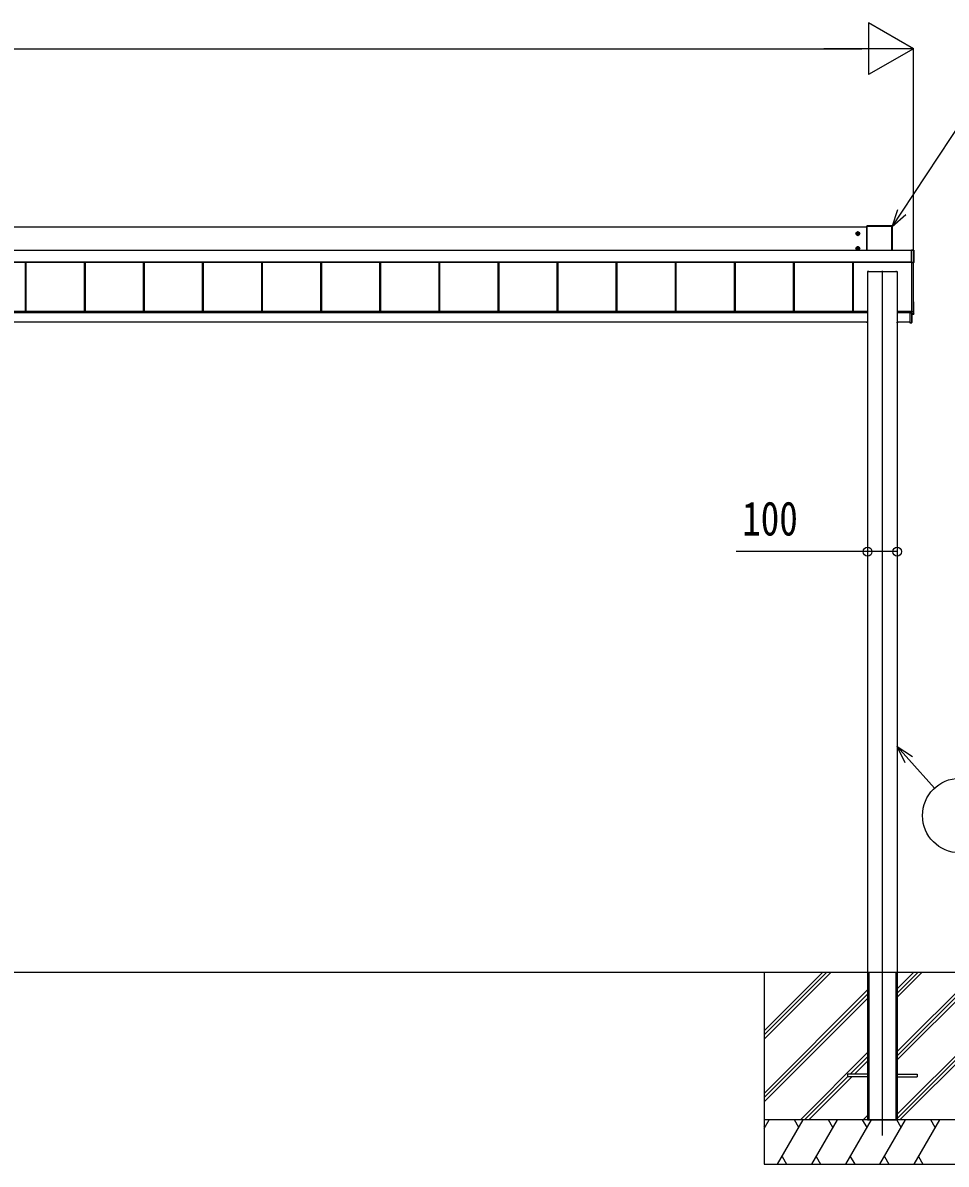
# Model space of a CAD drawing. Units: millimetres, scale not verified. Extents: x -14718 to 14718, y -10396 to 10396.
# Drawn here: x -5116 to -1991, y -7724 to -3861 of the extents above; entities that cross this region are included whole.
import ezdxf
from ezdxf.enums import TextEntityAlignment as Align

# ---------------------------------------------------------------- set-up
doc = ezdxf.new("R2010")
doc.units = ezdxf.units.MM
doc.header["$LTSCALE"] = 50
for name, color, linetype in [('0-3_YKK_12', 2, 'Continuous'), ('0-4_YKK_A1', 4, 'Continuous'), ('0-5_YKK_D', 6, 'Continuous')]:
    doc.layers.add(name, color=color, linetype=linetype)
doc.styles.add('ＭＳ ゴシック', font='')
doc.styles.get('ＭＳ ゴシック').set_extended_font_data('MS Gothic')

msp = doc.modelspace()

# ---------------------------------------------------------------- linework, layer by layer
at = {"layer": '0-3_YKK_12'}
msp.add_line((-2207.43, -7626.8), (-2207.43, -4701.1), dxfattribs=at)
at = {"layer": '0-4_YKK_A1'}
for p, q in [((-2260.43, -4553.17), (-7354.43, -4553.17)), ((-2260.43, -4549.44), (-2260.43, -4631.6)), ((-2260.1, -4549.59), (-2260.43, -4549.44)), ((-2260.1, -4631.6), (-2260.1, -4549.59)), ((-2174.93, -4548.95), (-2259.94, -4548.95)), ((-2259.94, -4548.95), (-2259.6, -4549.09)), ((-2259.6, -4549.09), (-2259.6, -4549.57)), ((-2259.6, -4549.09), (-2175.27, -4549.09)), ((-2259.6, -4549.57), (-2259.6, -4631.6)), ((-2175.27, -4549.57), (-2259.6, -4549.57)), ((-2175.27, -4549.09), (-2174.93, -4548.95)), ((-2175.27, -4549.09), (-2175.27, -4549.57)), ((-2175.27, -4631.6), (-2175.27, -4549.57)), ((-2174.43, -4549.44), (-2174.77, -4549.59)), ((-2174.77, -4549.59), (-2174.77, -4631.6)), ((-2174.43, -4631.6), (-2174.43, -4549.44)), ((-2297.68, -4574.91), (-2283.18, -4574.91)), ((-2292.71, -4574.15), (-2293.43, -4574.15)), ((-2290.43, -4582.16), (-2290.43, -4567.66)), ((-2288.15, -4575.67), (-2287.43, -4575.67)), ((-2108.93, -4631.6), (-7399.93, -4631.6)), ((-2108.93, -4632.09), (-7399.93, -4632.09)), ((-2297.68, -4624.88), (-2283.18, -4624.88)), ((-2292.71, -4624.12), (-2293.43, -4624.12)), ((-2290.43, -4632.13), (-2290.43, -4617.63)), ((-2288.15, -4625.64), (-2287.43, -4625.64)), ((-2107.73, -4630.38), (-2108.93, -4630.38)), ((-2108.93, -4630.53), (-2108.93, -4630.38)), ((-2108.93, -4630.38), (-2108.93, -4630.38)), ((-2107.73, -4630.38), (-2108.93, -4630.38)), ((-2108.93, -4631.01), (-2108.93, -4630.53)), ((-2101.89, -4631.01), (-2108.93, -4631.01)), ((-2107.73, -4630.38), (-2107.73, -4630.38)), ((-2107.13, -4630.36), (-2107.19, -4630.37)), ((-2107.13, -4630.33), (-2101.43, -4630.33)), ((-2107.13, -4630.33), (-2107.13, -4630.36)), ((-2101.89, -4630.53), (-2101.43, -4630.33)), ((-2101.89, -4672.07), (-2101.89, -4631.01)), ((-2100.93, -4630.83), (-2101.4, -4631.03)), ((-2101.4, -4631.03), (-2101.4, -4672.08)), ((-2100.93, -4630.83), (-2100.93, -4672.81)), ((-2108.93, -4671.06), (-7399.93, -4671.06)), ((-2108.93, -4671.58), (-7399.93, -4671.58)), ((-7399.93, -4671.72), (-2108.93, -4671.72)), ((-2108.93, -4671.72), (-7399.93, -4671.72)), ((-5108.93, -4671.72), (-5108.93, -4837.94)), ((-5106.33, -4671.72), (-5106.33, -4837.94)), ((-5105.93, -4671.72), (-5105.93, -4837.94)), ((-4908.93, -4671.72), (-4908.93, -4837.94)), ((-4906.33, -4671.72), (-4906.33, -4837.94)), ((-4905.93, -4671.72), (-4905.93, -4837.94)), ((-4708.93, -4671.72), (-4708.93, -4837.94)), ((-4706.33, -4671.72), (-4706.33, -4837.94)), ((-4705.93, -4671.72), (-4705.93, -4837.94)), ((-4508.93, -4671.72), (-4508.93, -4837.94)), ((-4506.33, -4671.72), (-4506.33, -4837.94)), ((-4505.93, -4671.72), (-4505.93, -4837.94)), ((-4308.93, -4671.72), (-4308.93, -4837.94)), ((-4306.33, -4671.72), (-4306.33, -4837.94)), ((-4305.93, -4671.72), (-4305.93, -4837.94)), ((-4108.93, -4671.72), (-4108.93, -4837.94)), ((-4106.33, -4671.72), (-4106.33, -4837.94)), ((-4105.93, -4671.72), (-4105.93, -4837.94)), ((-3908.93, -4671.72), (-3908.93, -4837.94)), ((-3906.33, -4671.72), (-3906.33, -4837.94)), ((-3905.93, -4671.72), (-3905.93, -4837.94)), ((-3708.93, -4671.72), (-3708.93, -4837.94)), ((-3706.33, -4671.72), (-3706.33, -4837.94)), ((-3705.93, -4671.72), (-3705.93, -4837.94)), ((-3508.93, -4671.72), (-3508.93, -4837.94)), ((-3506.33, -4671.72), (-3506.33, -4837.94)), ((-3505.93, -4671.72), (-3505.93, -4837.94)), ((-3308.93, -4671.72), (-3308.93, -4837.94)), ((-3306.33, -4671.72), (-3306.33, -4837.94)), ((-3305.93, -4671.72), (-3305.93, -4837.94)), ((-3108.93, -4671.72), (-3108.93, -4837.94)), ((-3106.33, -4671.72), (-3106.33, -4837.94)), ((-3105.93, -4671.72), (-3105.93, -4837.94)), ((-2908.93, -4671.72), (-2908.93, -4837.94)), ((-2906.33, -4671.72), (-2906.33, -4837.94)), ((-2905.93, -4671.72), (-2905.93, -4837.94)), ((-2708.93, -4671.72), (-2708.93, -4837.94)), ((-2706.33, -4671.72), (-2706.33, -4837.94)), ((-2705.93, -4671.72), (-2705.93, -4837.94)), ((-2508.93, -4671.72), (-2508.93, -4837.94)), ((-2506.33, -4671.72), (-2506.33, -4837.94)), ((-2505.93, -4671.72), (-2505.93, -4837.94)), ((-2308.93, -4671.72), (-2308.93, -4837.94)), ((-2306.33, -4671.72), (-2306.33, -4837.94)), ((-2305.93, -4671.72), (-2305.93, -4837.94)), ((-2108.93, -4672.07), (-2101.89, -4672.07)), ((-2108.93, -4672.58), (-2108.93, -4673.13)), ((-2101.89, -4672.58), (-2108.93, -4672.58)), ((-2108.93, -4673.13), (-2107.73, -4673.13)), ((-2108.93, -4673.13), (-2108.93, -4673.13)), ((-2108.93, -4673.13), (-2107.73, -4673.13)), ((-2107.73, -4673.13), (-2107.73, -4673.13)), ((-2107.43, -4845.78), (-2107.43, -4673.14)), ((-2107.13, -4673.19), (-2107.13, -4673.31)), ((-2101.43, -4673.31), (-2107.13, -4673.31)), ((-2102.43, -4845.72), (-2102.43, -4673.31)), ((-2101.89, -4672.07), (-2101.89, -4672.58)), ((-2101.43, -4673.31), (-2101.89, -4672.58)), ((-2101.4, -4672.08), (-2100.93, -4672.81)), ((-2257.43, -4703.31), (-2257.43, -4703.6)), ((-2257.43, -4703.6), (-2257.43, -7070.3)), ((-2257.43, -4703.6), (-2257.13, -4703.6)), ((-2257.13, -4703.3), (-2255.23, -4703.3)), ((-2257.13, -4703.3), (-2257.13, -4703.6)), ((-2257.13, -4703.6), (-2157.73, -4703.6)), ((-2255.23, -4703.3), (-2255.23, -4703.6)), ((-2254.93, -4703.31), (-2254.93, -4703.6)), ((-2253.93, -4703.51), (-2254.93, -4703.51)), ((-2253.93, -4703.51), (-2253.93, -4703.6)), ((-2253.43, -4703.53), (-2253.43, -4703.6)), ((-2161.43, -4703.53), (-2161.43, -4703.6)), ((-2159.93, -4703.51), (-2160.93, -4703.51)), ((-2160.93, -4703.51), (-2160.93, -4703.6)), ((-2159.93, -4703.31), (-2159.93, -4703.6)), ((-2159.63, -4703.3), (-2157.73, -4703.3)), ((-2159.63, -4703.3), (-2159.63, -4703.6)), ((-2157.73, -4703.3), (-2157.73, -4703.6)), ((-2157.43, -4703.31), (-2157.43, -4703.6)), ((-2101.9, -4805.21), (-2102.43, -4805.18)), ((-2101.43, -4846.76), (-2101.43, -4805.71)), ((-2257.43, -4837.94), (-7297.43, -4837.94)), ((-2257.43, -4839.95), (-7297.43, -4839.95)), ((-2257.43, -4842.82), (-7293.43, -4842.82)), ((-2110.43, -4837.94), (-2157.43, -4837.94)), ((-2114.43, -4839.95), (-2157.43, -4839.95)), ((-2114.43, -4842.82), (-2157.43, -4842.82)), ((-2109.43, -4838.29), (-2114.43, -4838.28)), ((-2114.43, -4842.58), (-2114.43, -4838.28)), ((-2114.43, -4842.58), (-2114.43, -4842.78)), ((-2108.72, -4842.59), (-2114.43, -4842.58)), ((-2114.43, -4843.08), (-2108.23, -4843.09)), ((-2110.93, -4837.55), (-2107.73, -4837.55)), ((-2110.93, -4837.94), (-2110.93, -4837.55)), ((-2110.43, -4837.94), (-2110.43, -4838.23)), ((-2110.43, -4838.23), (-2110.43, -4838.29)), ((-2109.43, -4838.29), (-2109.43, -4837.55)), ((-2108.72, -4840.01), (-2108.72, -4842.59)), ((-2108.72, -4840.01), (-2108.43, -4840.01)), ((-2108.72, -4842.59), (-2108.43, -4842.59)), ((-2108.23, -4842.79), (-2108.23, -4839.81)), ((-2108.23, -4842.79), (-2108.23, -4842.79)), ((-2108.22, -4837.55), (-2108.22, -4839.51)), ((-2108.22, -4839.51), (-2107.93, -4839.51)), ((-2108.22, -4843.09), (-2107.93, -4843.09)), ((-2107.93, -4839.51), (-2107.93, -4837.55)), ((-2107.93, -4843.09), (-2107.93, -4839.51)), ((-2107.93, -4876.17), (-2107.93, -4843.09)), ((-2102.43, -4846.3), (-2107.93, -4846.63)), ((-2107.93, -4847.89), (-2101.9, -4847.51)), ((-2107.93, -4847.89), (-2101.9, -4847.51)), ((-2101.9, -4847.26), (-2107.62, -4847.61)), ((-2107.62, -4847.61), (-2107.62, -4847.65)), ((-2102.93, -4846.28), (-2106.93, -4846.28)), ((-2102.43, -4846.3), (-2102.43, -4845.72)), ((-2101.9, -4847.51), (-2101.9, -4847.26)), ((-2101.9, -4847.51), (-2101.9, -4847.51)), ((-2101.43, -4846.76), (-2101.43, -4847.01)), ((-2258.28, -4874.3), (-7293.43, -4874.3)), ((-2258.44, -4876.48), (-2258.3, -4874.3)), ((-2258.28, -4874.3), (-2257.8, -4874.3)), ((-2257.8, -4874.3), (-2257.94, -4876.48)), ((-2257.43, -4874.3), (-2257.8, -4874.3)), ((-2157.07, -4874.3), (-2157.43, -4874.3)), ((-2157.43, -4876.48), (-2156.93, -4876.48)), ((-2156.93, -4876.8), (-2157.43, -4876.8)), ((-2157.07, -4874.3), (-2156.59, -4874.3)), ((-2156.93, -4876.48), (-2157.07, -4874.3)), ((-2156.93, -4876.8), (-2156.93, -4876.48)), ((-2156.73, -4876.8), (-2156.93, -4876.8)), ((-2114.43, -4874.3), (-2156.59, -4874.3)), ((-2156.57, -4874.3), (-2156.43, -4876.48)), ((-2114.43, -4876.85), (-2108.22, -4876.47)), ((-2114.43, -4876.55), (-2114.43, -4876.85)), ((-2107.93, -4876.17), (-2108.22, -4876.17)), ((-12557.43, -7074.3), (-1707.43, -7074.3)), ((-2607.43, -7074.3), (-2607.43, -7724.3)), ((-2607.43, -7300.93), (-2380.8, -7074.3)), ((-2607.43, -7272.64), (-2409.09, -7074.3)), ((-2607.43, -7286.79), (-2395, -7074.36)), ((-2257.43, -7070.3), (-2257.43, -7574.3)), ((-2257.43, -7074.3), (-2257.13, -7074.3)), ((-2257.43, -7074.3), (-2257.43, -7574.3)), ((-2257.13, -7074.3), (-2157.73, -7074.3)), ((-2254.93, -7074.3), (-2254.93, -7574.3)), ((-2253.43, -7074.3), (-2253.43, -7574.3)), ((-2161.43, -7074.3), (-2161.43, -7574.3)), ((-2159.93, -7074.3), (-2159.93, -7574.3)), ((-2157.43, -7070.3), (-2157.43, -7574.3)), ((-2157.43, -7074.3), (-2157.43, -7574.3)), ((-2157.43, -7159.3), (-2072.44, -7074.3)), ((-2157.43, -7145.15), (-2086.58, -7074.3)), ((-2157.43, -7131.01), (-2100.72, -7074.3)), ((-2157.43, -7371.43), (-1860.34, -7074.34)), ((-2157.43, -7357.28), (-1874.48, -7074.34)), ((-2157.43, -7343.14), (-1888.63, -7074.34)), ((-2607.43, -7484.77), (-2257.43, -7134.78)), ((-2607.43, -7498.92), (-2257.43, -7148.92)), ((-2607.43, -7513.06), (-2257.43, -7163.06)), ((-2157.43, -7555.27), (-1807.43, -7205.28)), ((-2157.43, -7569.42), (-1807.43, -7219.42)), ((-2148.17, -7574.3), (-1807.43, -7233.56)), ((-2484.83, -7574.3), (-2257.43, -7346.91)), ((-2316.18, -7419.8), (-2257.43, -7361.05)), ((-2302.04, -7419.8), (-2257.43, -7375.19)), ((-2470.68, -7574.3), (-2324.93, -7428.55)), ((-2456.54, -7574.3), (-2311.04, -7428.8)), ((-2324.93, -7419.8), (-2324.93, -7428.8)), ((-2257.43, -7419.8), (-2324.93, -7419.8)), ((-2257.43, -7428.8), (-2324.93, -7428.8)), ((-2157.43, -7419.8), (-2089.93, -7419.8)), ((-2157.43, -7428.8), (-2089.93, -7428.8)), ((-2089.93, -7419.8), (-2089.93, -7428.8)), ((-2272.69, -7574.3), (-2257.43, -7559.04)), ((-1807.43, -7574.3), (-2607.43, -7574.3)), ((-2607.43, -7603.24), (-2590.73, -7574.3)), ((-1807.43, -7574.3), (-2607.43, -7574.3)), ((-2605.73, -7600.28), (-2607.43, -7597.32)), ((-2561.86, -7724.3), (-2475.26, -7574.3)), ((-2490.26, -7600.28), (-2505.26, -7574.3)), ((-2446.39, -7724.3), (-2359.79, -7574.3)), ((-2374.79, -7600.28), (-2389.79, -7574.3)), ((-2330.92, -7724.3), (-2244.32, -7574.3)), ((-2259.32, -7600.28), (-2274.32, -7574.3)), ((-2257.43, -7574.3), (-2157.43, -7574.3)), ((-2215.45, -7724.3), (-2128.85, -7574.3)), ((-2143.85, -7600.28), (-2158.85, -7574.3)), ((-2099.98, -7724.3), (-2013.38, -7574.3)), ((-2028.38, -7600.28), (-2043.38, -7574.3)), ((-2607.43, -7724.3), (-1807.43, -7724.3)), ((-2546.86, -7698.32), (-2531.86, -7724.3)), ((-2431.39, -7698.32), (-2416.39, -7724.3)), ((-2315.92, -7698.32), (-2300.92, -7724.3)), ((-2200.45, -7698.32), (-2185.45, -7724.3)), ((-2084.98, -7698.32), (-2069.98, -7724.3))]:
    msp.add_line(p, q, dxfattribs=at)
for points in [[(-2290.43, -4569.13), (-2295.43, -4572.02), (-2295.43, -4577.79), (-2290.43, -4580.68), (-2285.43, -4577.79), (-2285.43, -4572.02)], [(-2290.43, -4619.1), (-2295.43, -4621.99), (-2295.43, -4627.76), (-2290.43, -4630.65), (-2285.43, -4627.76), (-2285.43, -4621.99)]]:
    msp.add_lwpolyline(points, close=True, dxfattribs=at)
for points in [[(-2293.43, -4574.15), (-2293.43, -4575.67), (-2292.71, -4575.67)], [(-2289.67, -4572.63), (-2289.67, -4571.91), (-2291.19, -4571.91), (-2291.19, -4572.63)], [(-2291.19, -4577.19), (-2291.19, -4577.91), (-2289.67, -4577.91), (-2289.67, -4577.19)], [(-2287.43, -4575.67), (-2287.43, -4574.15), (-2288.15, -4574.15)], [(-2293.43, -4624.12), (-2293.43, -4625.64), (-2292.71, -4625.64)], [(-2289.67, -4622.6), (-2289.67, -4621.88), (-2291.19, -4621.88), (-2291.19, -4622.6)], [(-2291.19, -4627.16), (-2291.19, -4627.88), (-2289.67, -4627.88), (-2289.67, -4627.16)], [(-2287.43, -4625.64), (-2287.43, -4624.12), (-2288.15, -4624.12)], [(-2108.93, -4630.53), (-2101.89, -4630.53), (-2101.89, -4631.01)], [(-2108.93, -4672.58), (-2108.93, -4672.07), (-2108.93, -4631.01)], [(-2157.73, -4703.6), (-2157.43, -4703.6), (-2157.43, -7070.3)], [(-2108.25, -4842.79), (-2114.43, -4842.78), (-2114.43, -4843.08), (-2114.43, -4876.55)], [(-2108.22, -4843.09), (-2108.22, -4876.17), (-2114.43, -4876.55)], [(-2108.43, -4842.61), (-2108.43, -4842.59), (-2108.43, -4840.01)], [(-2108.23, -4842.79), (-2108.24, -4842.79), (-2108.24, -4842.79)], [(-2257.43, -4876.8), (-2257.94, -4876.8), (-2258.14, -4876.8)], [(-2257.94, -4876.8), (-2257.94, -4876.48), (-2257.43, -4876.48)], [(-2257.13, -7074.3), (-2157.73, -7074.3), (-2157.43, -7074.3)]]:
    msp.add_lwpolyline(points, dxfattribs=at)
for centre, radius in [((-2290.43, -4574.91), 6.25), ((-2290.43, -4574.91), 5), ((-2290.43, -4624.88), 6.25), ((-2290.43, -4624.88), 5)]:
    msp.add_circle(centre, radius, dxfattribs=at)
for centre, radius, start, end in [((-2259.6, -4549.59), 0.5, 90.15046, 179.81463), ((-2259.71, -4553.69), 4.12, 88.40447, 95.35624), ((-2175.27, -4549.59), 0.5, 0.18537, 89.84954), ((-2175.16, -4553.69), 4.12, 84.64376, 91.59553), ((-2290.43, -4574.91), 5.58, 153.74848, 206.25152), ((-2290.43, -4574.91), 5.58, 93.74848, 146.25152), ((-2290.43, -4574.91), 5.58, 213.74848, 266.25152), ((-2292.71, -4572.63), 1.52, 270, 0), ((-2292.71, -4577.19), 1.52, 0, 90), ((-2290.43, -4574.91), 5.58, 33.74848, 86.25152), ((-2290.43, -4574.91), 5.58, 273.74848, 326.25152), ((-2288.15, -4572.63), 1.52, 180, 270), ((-2288.15, -4577.19), 1.52, 90, 180), ((-2290.43, -4574.91), 5.58, 333.74848, 26.25152), ((-2290.43, -4624.88), 5.58, 153.74848, 206.25152), ((-2290.43, -4624.88), 5.58, 93.74848, 146.25152), ((-2290.43, -4624.88), 5.58, 213.74848, 266.25152), ((-2292.71, -4622.6), 1.52, 270, 0), ((-2292.71, -4627.16), 1.52, 0, 90), ((-2290.43, -4624.88), 5.58, 33.74848, 86.25152), ((-2290.43, -4624.88), 5.58, 273.74848, 326.25152), ((-2288.15, -4622.6), 1.52, 180, 270), ((-2288.15, -4627.16), 1.52, 90, 180), ((-2290.43, -4624.88), 5.58, 333.74848, 26.25152), ((-2107.3, -4628.97), 1.41, 271.33232, 274.49739), ((-2101.9, -4631.03), 0.5, 0.18537, 89.84954), ((-2101.78, -4635.13), 4.12, 84.64376, 91.59553), ((-2107.64, -4675.75), 2.62, 81.42612, 92.09097), ((-2107.13, -4672.89), 0.301, 243.24083, 270.00691), ((-2101.9, -4672.08), 0.502, 270.31408, 359.651), ((-2101.78, -4676.18), 4.12, 84.64376, 91.59553), ((-2101.93, -4805.71), 0.5, 0.01604, 86.51881), ((-2108.65, -4844.58), 1.98, 83.79926, 91.95127), ((-2108.25, -4843.09), 0.3, 87.77338, 89.77816), ((-2108.25, -4842.93), 0.141, 85.77463, 89.9759), ((-2109.48, -4843.01), 1.25, 356.45735, 10.27369), ((-2109.44, -4842.97), 1.21, 354.17006, 8.37745), ((-2109.56, -4839.58), 1.35, 350.09675, 2.91202), ((-2108.23, -4839.51), 0.3, 269.98255, 359.98254), ((-2108.23, -4843.09), 0.3, 0, 89.87763), ((-2109.43, -4843.01), 1.22, 356.27163, 10.47203), ((-2107.63, -4847.31), 0.3, 180.0189, 273.51595), ((-2107.63, -4847.35), 0.3, 180.0189, 273.51595), ((-2107.73, -4837.25), 0.3, 269.98255, 359.98252), ((-2106.93, -4845.78), 0.5, 180.01746, 270.01745), ((-2102.93, -4845.78), 0.5, 269.98255, 359.98254), ((-2101.93, -4846.76), 0.5, 273.48119, 359.98396), ((-2101.93, -4847.01), 0.5, 273.6197, 0), ((-2101.93, -4847.01), 0.5, 273.48119, 359.98396), ((-2258.14, -4876.5), 0.3, 176.5, 270), ((-2156.73, -4876.5), 0.3, 270, 3.5), ((-2109.45, -4876.32), 1.24, 353.06854, 6.93146), ((-2108.23, -4876.17), 0.3, 273.5, 0)]:
    msp.add_arc(centre, radius, start, end, dxfattribs=at)
for centre, major_axis, ratio, start_param, end_param in [((-2259.93, -4549.45), (0.382, -0.325), 0.996231, 2.2770247, 3.8440941), ((-2174.94, -4549.45), (0.382, 0.325), 0.996231, 5.5806839, 7.1477533), ((-2107.73, -4630.36), (0.6, 0), 0.026226, 4.712389, 5.6461648), ((-2107.13, -4630.63), (0, 0.3), 0.998743, 6.2831853, 6.8214342), ((-2107.73, -4630.36), (0.6, 0), 0.026226, 5.6461648, 6.2831853), ((-2101.44, -4630.83), (0.382, 0.325), 0.996231, 5.5806839, 7.1477533), ((-2107.73, -4673.19), (0.6, 0), 0.096025, 6.2831853, 7.8539816), ((-2107.13, -4673), (0, 0.3), 0.998743, 2.0534275, 3.1415927), ((-2101.44, -4672.8), (0.382, -0.325), 0.996231, 5.4186173, 6.9856867), ((-2257.13, -4703.31), (0.3, 0), 0.034921, 1.5707963, 3.1415927), ((-2255.23, -4703.31), (0.3, 0), 0.034921, 6.2831853, 7.8539816), ((-2253.93, -4703.53), (0.5, 0), 0.034921, 6.2831853, 7.8539816), ((-2160.93, -4703.53), (0.5, 0), 0.034921, 1.5707963, 3.1415927), ((-2159.63, -4703.31), (0.3, 0), 0.034921, 1.5707963, 3.1415927), ((-2157.73, -4703.31), (0.3, 0), 0.034921, 6.2831853, 7.8539816), ((-2108.22, -4840.01), (-0.301, 0.4), 0.997782, 5.6362522, 7.2070486), ((-2108.73, -4842.59), (-0.001, 0.2), 0.09157, 4.6769241, 4.7117655), ((-2108.23, -4842.59), (0.482, 0.007), 0.414889, 3.1353871, 4.6694768), ((-2108.23, -4840.01), (-0.108, 0.169), 0.994155, 5.7105836, 7.28138), ((-2108.23, -4842.59), (0.145, 0.15), 0.921201, 2.3804184, 3.9145081), ((-2108.22, -4842.59), (-0.301, 0.4), 0.997782, 2.4579529, 2.4946596), ((-2108.22, -4847.69), (0.6, 0.037), 0.034769, 5.198958, 6.2810574), ((-2257.94, -4876.5), (0.5, -0.018), 0.036539, 1.5736281, 3.1406975), ((-2156.93, -4876.5), (0.5, 0.018), 0.036539, 0.0008951, 1.5679645)]:
    msp.add_ellipse(centre, major_axis=major_axis, ratio=ratio, start_param=start_param, end_param=end_param, dxfattribs=at)
at = {"layer": '0-5_YKK_D'}
for p, q in [((-2102.43, -3948.95), (-2253.99, -3861.45)), ((-2253.99, -3861.45), (-2253.99, -4036.45)), ((-12537.43, -3948.95), (-2277.43, -3948.95)), ((-2102.43, -3948.95), (-2405.54, -3948.95)), ((-2102.43, -3948.95), (-2253.99, -4036.45)), ((-2102.43, -4672.31), (-2102.43, -3947.95)), ((-2257.43, -5648.77), (-2257.43, -5652.28))]:
    msp.add_line(p, q, dxfattribs=at)
for points in [[(-2174.43, -4551.94), (-2141.58, -4502.34), (-1848.84, -4060.37)], [(-2128.29, -4511.14), (-2174.43, -4551.94), (-2154.87, -4493.54)], [(-2157.43, -5651.28), (-2257.43, -5651.28), (-2702.03, -5651.28)], [(-2129.8, -6365.73), (-2157.43, -6310.68), (-2105.98, -6344.54)], [(-2157.43, -6310.68), (-2117.89, -6355.13), (-2031.52, -6452.22)]]:
    msp.add_lwpolyline(points, dxfattribs=at)
for centre, radius in [((-2257.43, -5651.28), 14.88), ((-2157.43, -5651.28), 14.88), ((-1945.62, -6544.4), 126)]:
    msp.add_circle(centre, radius, dxfattribs=at)

# ---------------------------------------------------------------- texts
at = {"layer": '0-5_YKK_D', "style": 'ＭＳ ゴシック', "width": 0.8}
msp.add_text('100', height=115.5, dxfattribs=at).set_placement((-2682.03, -5631.28), align=Align.BOTTOM_LEFT)

doc.saveas('drawing.dxf')
